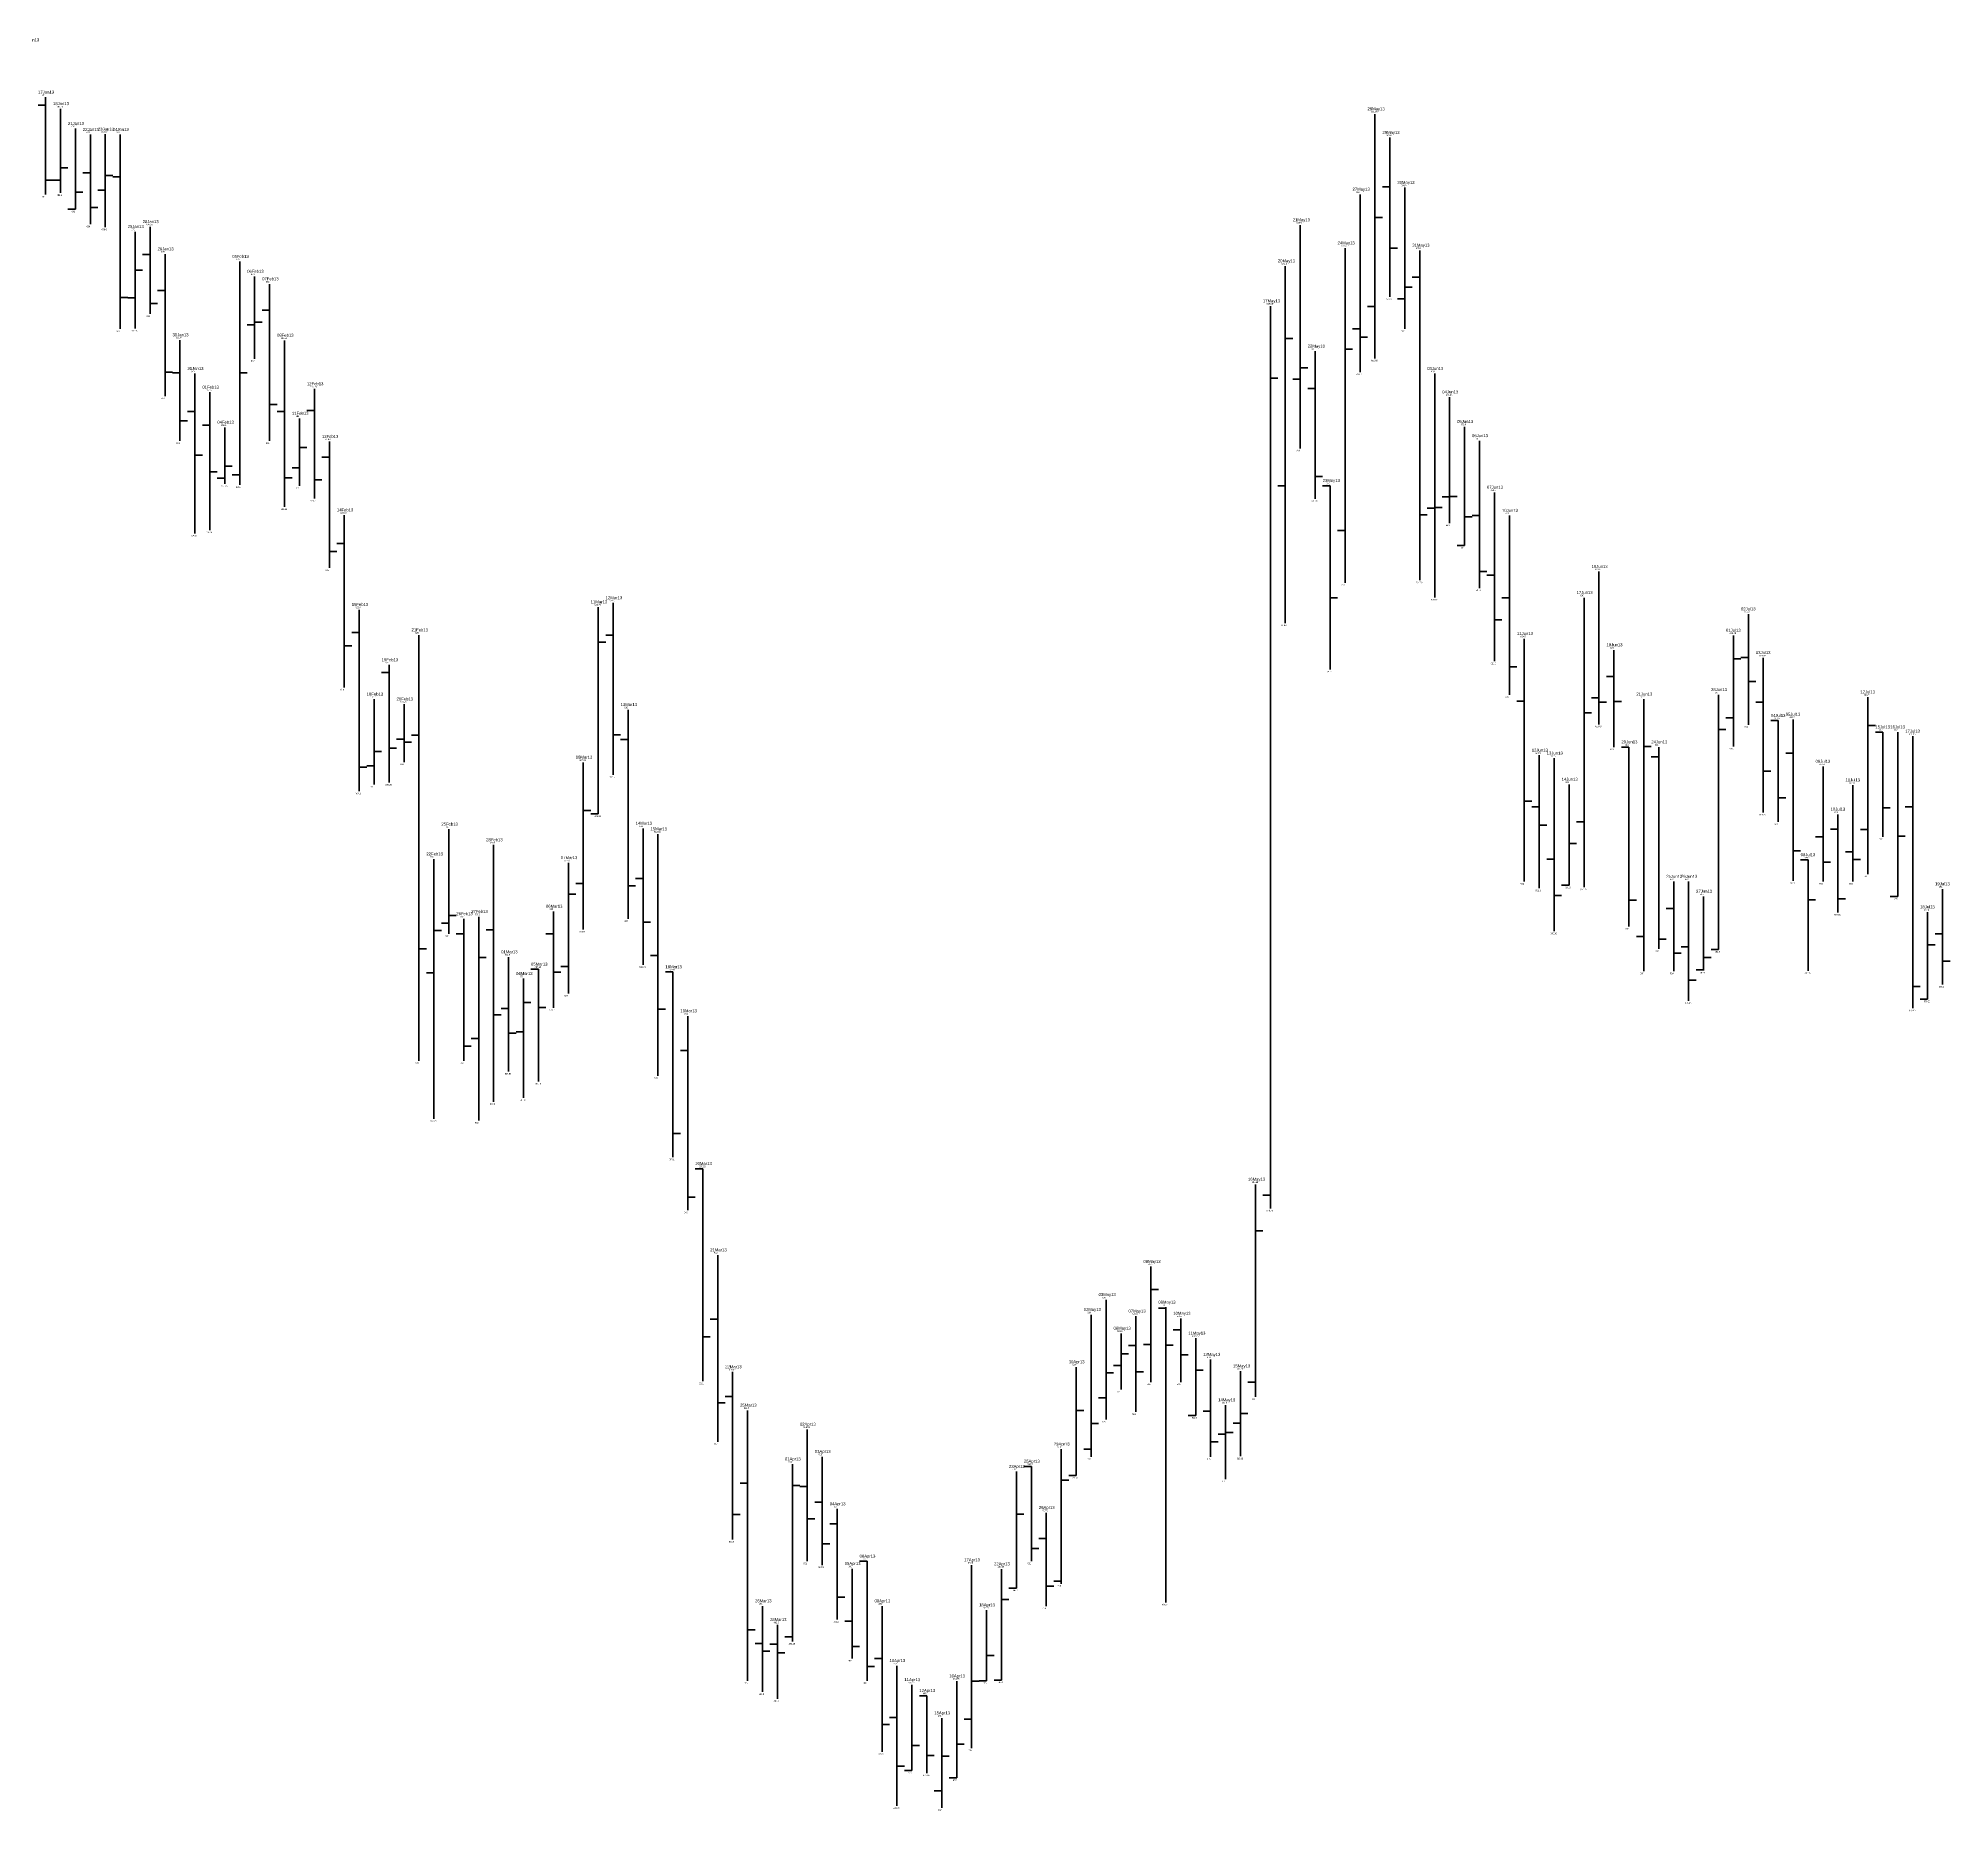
# Model space of a CAD drawing. Header units: inches. Extents: x 0 to 30000, y -20 to 2443.
# Drawn here: x 4486.5 to 4614.5, y 233.8 to 352.5 of the extents above; entities that cross this region are included whole.
import ezdxf

# ---------------------------------------------------------------- set-up
doc = ezdxf.new("R2010")
doc.units = ezdxf.units.IN
doc.header["$MEASUREMENT"] = 0
for name, color, linetype in [('DATE', 7, 'Continuous'), ('Graph', 7, 'Continuous'), ('Rate', 7, 'Continuous')]:
    doc.layers.add(name, color=color, linetype=linetype)
doc.styles.get("Standard").update_dxf_attribs({"font": 'arial.ttf'})

msp = doc.modelspace()

# ---------------------------------------------------------------- linework, layer by layer
at = {"layer": 'Graph', "color": 1, "lineweight": 35}
for p, q in [((4487, 348.5), (4487, 342)), ((4487, 347.975), (4486.5, 347.975)), ((4490, 346), (4490, 340)), ((4492, 346), (4492, 333)), ((4577, 345.8), (4577, 335.15)), ((4490, 343.45), (4489.5, 343.45)), ((4492, 343.175), (4491.5, 343.175)), ((4487, 342.95), (4487.5, 342.95)), ((4575, 342), (4575, 330.1)), ((4577, 342.5), (4576.5, 342.5)), ((4490, 341.125), (4490.5, 341.125)), ((4494, 339.825), (4494, 334)), ((4494, 337.975), (4493.5, 337.975)), ((4495, 338), (4495, 328.5)), ((4577, 338.4), (4577.5, 338.4)), ((4579, 338.25), (4579, 316.175)), ((4495, 335.575), (4494.5, 335.575)), ((4502, 336), (4502, 325.5)), ((4579, 336.45), (4578.5, 336.45)), ((4492, 335.1), (4492.5, 335.1)), ((4494, 334.7), (4494.5, 334.7)), ((4502, 334.25), (4501.5, 334.25)), ((4575, 333), (4574.5, 333)), ((4496, 332.25), (4496, 325.5)), ((4503, 332.225), (4503, 321.075)), ((4572, 331.5), (4572, 321.625)), ((4575, 332.45), (4575.5, 332.45)), ((4495, 330.1), (4495.5, 330.1)), ((4496, 330.05), (4495.5, 330.05)), ((4497, 330), (4497, 319.3)), ((4505, 328.975), (4505, 321.65)), ((4572, 329), (4571.5, 329)), ((4498, 328.75), (4498, 319.525)), ((4502, 327.925), (4502.5, 327.925)), ((4496, 326.85), (4496.5, 326.85)), ((4497, 327.475), (4496.5, 327.475)), ((4498, 326.55), (4497.5, 326.55)), ((4503, 327.475), (4502.5, 327.475)), ((4505, 327.525), (4504.5, 327.525)), ((4506, 325.45), (4506, 317)), ((4583, 325.5), (4583, 315.65)), ((4497, 324.55), (4497.5, 324.55)), ((4506, 324.4), (4505.5, 324.4)), ((4498, 323.425), (4498.5, 323.425)), ((4503, 323.025), (4503.5, 323.025)), ((4505, 322.9), (4505.5, 322.9)), ((4572, 323.125), (4572.5, 323.125)), ((4573, 322.5), (4572.5, 322.5)), ((4573, 322.5), (4573, 310.2)), ((4584, 322.05), (4584, 310.75)), ((4507, 320.525), (4507, 309)), ((4579, 320.55), (4579.5, 320.55)), ((4583, 320.5), (4582.5, 320.5)), ((4585, 320.5), (4585, 308.5)), ((4506, 318.1), (4506.5, 318.1)), ((4507, 318.625), (4506.5, 318.625)), ((4583, 316.75), (4583.5, 316.75)), ((4584, 316.5), (4583.5, 316.5)), ((4591, 316.75), (4591, 306.525)), ((4573, 315), (4573.5, 315)), ((4585, 315), (4584.5, 315)), ((4508, 314.2), (4508, 302.05)), ((4525, 314.65), (4525, 303.15)), ((4601, 313.9), (4601, 306.5)), ((4508, 312.675), (4507.5, 312.675)), ((4512, 312.5), (4512, 284)), ((4525, 312.5), (4524.5, 312.5)), ((4584, 313.525), (4584.5, 313.525)), ((4507, 311.775), (4507.5, 311.775)), ((4586, 312.25), (4586, 296)), ((4592, 311.5), (4592, 305)), ((4601, 311), (4600.5, 311)), ((4602, 310.975), (4602, 300.625)), ((4510, 310), (4509.5, 310)), ((4510, 310.5), (4510, 302.625)), ((4585, 310.375), (4585.5, 310.375)), ((4592, 309.725), (4591.5, 309.725)), ((4601, 309.4), (4601.5, 309.4)), ((4511, 307.875), (4511, 304)), ((4526, 307.5), (4526, 293.5)), ((4586, 308.075), (4585.5, 308.075)), ((4591, 308.3), (4590.5, 308.3)), ((4591, 308), (4591.5, 308)), ((4592, 308.05), (4592.5, 308.05)), ((4602, 308), (4601.5, 308)), ((4603, 306.775), (4602.5, 306.775)), ((4603, 306.775), (4603, 300)), ((4604, 306.85), (4604, 296.05)), ((4610, 306), (4609.5, 306)), ((4610, 306), (4610, 299)), ((4510, 304.925), (4510.5, 304.925)), ((4511, 305.525), (4510.5, 305.525)), ((4511, 305.325), (4511.5, 305.325)), ((4512, 305.8), (4511.5, 305.8)), ((4525, 305.825), (4525.5, 305.825)), ((4526, 305.5), (4525.5, 305.5)), ((4593, 305), (4592.5, 305)), ((4593, 305), (4593, 293)), ((4595, 305), (4595, 291.5)), ((4604, 304.6), (4603.5, 304.6)), ((4612, 305.725), (4612, 287.525)), ((4508, 303.65), (4508.5, 303.65)), ((4587, 304.45), (4587, 295.55)), ((4588, 304.25), (4588, 292.675)), ((4595, 304.35), (4594.5, 304.35)), ((4602, 303.4), (4602.5, 303.4)), ((4606, 303.7), (4606, 296)), ((4608, 302.45), (4608, 296)), ((4586, 301.375), (4586.5, 301.375)), ((4587, 301), (4586.5, 301)), ((4603, 301.6), (4603.5, 301.6)), ((4610, 300.925), (4610.5, 300.925)), ((4612, 301), (4611.5, 301)), ((4527, 299.55), (4527, 290.425)), ((4587, 299.775), (4587.5, 299.775)), ((4607, 299.5), (4606.5, 299.5)), ((4607, 300.5), (4607, 293.925)), ((4517, 298.45), (4517, 281.25)), ((4528, 299.175), (4528, 283)), ((4606, 299), (4605.5, 299)), ((4588, 297.5), (4587.5, 297.5)), ((4604, 298.05), (4604.5, 298.05)), ((4605, 297.45), (4604.5, 297.45)), ((4605, 297.45), (4605, 290.025)), ((4606, 297.3), (4606.5, 297.3)), ((4608, 298), (4607.5, 298)), ((4608, 297.475), (4608.5, 297.475)), ((4526, 295.725), (4526.5, 295.725)), ((4527, 296.2), (4526.5, 296.2)), ((4596, 296), (4596, 290)), ((4597, 296), (4597, 288.025)), ((4588, 295.075), (4588.5, 295.075)), ((4593, 294.75), (4593.5, 294.75)), ((4605, 294.775), (4605.5, 294.775)), ((4607, 294.85), (4607.5, 294.85)), ((4614, 295.5), (4614, 289.1)), ((4515, 293.5), (4515, 284)), ((4521, 294), (4521, 287.55)), ((4527, 293.275), (4527.5, 293.275)), ((4596, 294.2), (4595.5, 294.2)), ((4515, 292.5), (4514.5, 292.5)), ((4517, 292.775), (4516.5, 292.775)), ((4521, 292.5), (4520.5, 292.5)), ((4595, 292.15), (4595.5, 292.15)), ((4614, 292.5), (4613.5, 292.5)), ((4512, 291.5), (4512.5, 291.5)), ((4518, 290.95), (4518, 283.275)), ((4528, 291.05), (4527.5, 291.05)), ((4596, 291.2), (4596.5, 291.2)), ((4597, 291.625), (4596.5, 291.625)), ((4614, 290.675), (4614.5, 290.675)), ((4520, 290.125), (4519.5, 290.125)), ((4520, 290.125), (4520, 282.625)), ((4521, 289.925), (4521.5, 289.925)), ((4529, 289.95), (4528.5, 289.95)), ((4529, 289.95), (4529, 277.55)), ((4597, 289.4), (4597.5, 289.4)), ((4612, 288.975), (4612.5, 288.975)), ((4517, 287.075), (4517.5, 287.075)), ((4518, 287.5), (4517.5, 287.5)), ((4520, 287.575), (4520.5, 287.575)), ((4528, 287.45), (4528.5, 287.45)), ((4530, 287), (4530, 274)), ((4518, 285.85), (4518.5, 285.85)), ((4515, 284.975), (4515.5, 284.975)), ((4530, 284.7), (4529.5, 284.7)), ((4529, 279.125), (4529.5, 279.125)), ((4531, 276.775), (4530.5, 276.775)), ((4531, 276.775), (4531, 262.55)), ((4530, 274.875), (4530.5, 274.875)), ((4532, 271), (4532, 258.5)), ((4562, 267.5), (4562, 247.75)), ((4532, 266.7), (4531.5, 266.7)), ((4560, 266.9), (4560, 260.5)), ((4562, 267.45), (4561.5, 267.45)), ((4563, 266.75), (4563, 262.5)), ((4531, 265.525), (4531.5, 265.525)), ((4560, 264.95), (4559.5, 264.95)), ((4562, 264.975), (4562.5, 264.975)), ((4563, 266), (4562.5, 266)), ((4563, 264.325), (4563.5, 264.325)), ((4565, 264), (4565, 257.5)), ((4533, 263.175), (4533, 251.95)), ((4560, 263.175), (4560.5, 263.175)), ((4532, 261.1), (4532.5, 261.1)), ((4533, 261.525), (4532.5, 261.525)), ((4534, 260.6), (4534, 242.5)), ((4565, 260.55), (4564.5, 260.55)), ((4538, 259.325), (4538, 250.5)), ((4539, 257.5), (4539, 250.25)), ((4565, 258.5), (4565.5, 258.5)), ((4553, 256.85), (4552.5, 256.85)), ((4553, 256.85), (4553, 250.5)), ((4534, 255.725), (4533.5, 255.725)), ((4538, 255.5), (4537.5, 255.5)), ((4533, 253.625), (4533.5, 253.625)), ((4539, 254.45), (4538.5, 254.45)), ((4540, 254), (4540, 246.6)), ((4554, 253.75), (4554, 247.5)), ((4538, 253.35), (4538.5, 253.35)), ((4540, 253), (4539.5, 253)), ((4539, 251.675), (4539.5, 251.675)), ((4553, 251.35), (4553.5, 251.35)), ((4554, 252.025), (4553.5, 252.025)), ((4541, 250), (4541, 244)), ((4542, 250.5), (4541.5, 250.5)), ((4542, 250.5), (4542, 242.5)), ((4554, 248.825), (4554.5, 248.825)), ((4535, 247.5), (4535, 241.75)), ((4540, 248.1), (4540.5, 248.1)), ((4543, 247.5), (4543, 237.75)), ((4534, 245.9), (4534.5, 245.9)), ((4536, 246.25), (4536, 241.3)), ((4541, 246.5), (4540.5, 246.5)), ((4535, 245), (4534.5, 245)), ((4535, 244.475), (4535.5, 244.475)), ((4536, 244.95), (4535.5, 244.95)), ((4541, 244.8), (4541.5, 244.8)), ((4536, 244.375), (4536.5, 244.375)), ((4542, 243.45), (4542.5, 243.45)), ((4543, 244), (4542.5, 244)), ((4544, 243.5), (4544, 234.125)), ((4546, 241.5), (4545.5, 241.5)), ((4546, 241.5), (4546, 236.325)), ((4543, 239.575), (4543.5, 239.575)), ((4544, 240.05), (4543.5, 240.05)), ((4544, 236.775), (4544.5, 236.775)), ((4546, 237.5), (4546.5, 237.5))]:
    msp.add_line(p, q, dxfattribs=at)
at = {"layer": 'Graph', "color": 3, "lineweight": 35}
for p, q in [((4488, 347.725), (4488, 342.1)), ((4576, 347.375), (4576, 331.025)), ((4489, 346.4), (4489, 341)), ((4491, 346.025), (4491, 339.8)), ((4488, 343.775), (4488.5, 343.775)), ((4491, 343.275), (4491.5, 343.275)), ((4488, 342.95), (4487.5, 342.95)), ((4489, 342.15), (4489.5, 342.15)), ((4491, 342.275), (4490.5, 342.275)), ((4578, 342.45), (4578, 333)), ((4489, 341), (4488.5, 341)), ((4576, 340.45), (4576.5, 340.45)), ((4493, 339.5), (4493, 333.025)), ((4571, 339.95), (4571, 325)), ((4574, 338.4), (4574, 316)), ((4493, 336.925), (4493.5, 336.925)), ((4500, 337.5), (4500, 322.55)), ((4570, 337.2), (4570, 313.3)), ((4501, 336.5), (4501, 331)), ((4578, 335.8), (4578.5, 335.8)), ((4493, 335.075), (4492.5, 335.075)), ((4569, 334.525), (4569, 274.125)), ((4576, 334.5), (4575.5, 334.5)), ((4578, 335), (4577.5, 335)), ((4501, 333.275), (4500.5, 333.275)), ((4501, 333.45), (4501.5, 333.45)), ((4570, 332.35), (4570.5, 332.35)), ((4574, 331.65), (4574.5, 331.65)), ((4571, 330.4), (4571.5, 330.4)), ((4500, 330.05), (4500.5, 330.05)), ((4569, 329.7), (4569.5, 329.7)), ((4571, 329.625), (4570.5, 329.625)), ((4580, 330), (4580, 315.025)), ((4581, 328.425), (4581, 320)), ((4499, 326.4), (4499, 322.625)), ((4504, 327), (4504, 322.5)), ((4582, 326.45), (4582, 318.5)), ((4499, 323.8), (4499.5, 323.8)), ((4504, 325.05), (4504.5, 325.05)), ((4499, 323), (4498.5, 323)), ((4500, 323.225), (4499.5, 323.225)), ((4504, 323.7), (4503.5, 323.7)), ((4570, 322.5), (4569.5, 322.5)), ((4581, 321.75), (4580.5, 321.75)), ((4581, 321.775), (4581.5, 321.775)), ((4580, 321), (4579.5, 321)), ((4580, 321.05), (4580.5, 321.05)), ((4582, 320.425), (4582.5, 320.425)), ((4574, 319.5), (4573.5, 319.5)), ((4582, 318.5), (4581.5, 318.5)), ((4590, 315), (4590, 295.625)), ((4524, 314.375), (4524, 300.525)), ((4600, 312.475), (4600, 305.05)), ((4524, 312.025), (4524.5, 312.025)), ((4600, 310.9), (4600.5, 310.9)), ((4599, 308.5), (4599, 291.45)), ((4509, 308.2), (4509, 302.5)), ((4590, 307.3), (4590.5, 307.3)), ((4594, 308.2), (4594, 290)), ((4609, 308.35), (4609, 296.5)), ((4599, 306.175), (4599.5, 306.175)), ((4600, 306.95), (4599.5, 306.95)), ((4609, 306.45), (4609.5, 306.45)), ((4611, 306), (4611, 295)), ((4509, 304.7), (4509.5, 304.7)), ((4594, 305.05), (4594.5, 305.05)), ((4509, 303.75), (4508.5, 303.75)), ((4523, 303.975), (4523, 292.8)), ((4589, 302.5), (4589, 295.75)), ((4523, 300.75), (4523.5, 300.75)), ((4514, 299.5), (4514, 292.5)), ((4524, 300.525), (4523.5, 300.525)), ((4590, 300), (4589.5, 300)), ((4609, 299.475), (4608.5, 299.475)), ((4589, 298.55), (4589.5, 298.55)), ((4611, 299.05), (4611.5, 299.05)), ((4513, 297.5), (4513, 280.125)), ((4522, 297.25), (4522, 288.5)), ((4523, 295.875), (4522.5, 295.875)), ((4589, 295.75), (4588.5, 295.75)), ((4522, 295.15), (4522.5, 295.15)), ((4598, 295), (4598, 290.05)), ((4611, 295), (4610.5, 295)), ((4514, 293.225), (4513.5, 293.225)), ((4514, 293.725), (4514.5, 293.725)), ((4516, 293.65), (4516, 280)), ((4613, 293.95), (4613, 288.125)), ((4513, 292.725), (4513.5, 292.725)), ((4594, 292.325), (4593.5, 292.325)), ((4516, 290.925), (4516.5, 290.925)), ((4598, 290.925), (4598.5, 290.925)), ((4599, 291.45), (4598.5, 291.45)), ((4613, 291.775), (4613.5, 291.775)), ((4513, 289.9), (4512.5, 289.9)), ((4519, 289.5), (4519, 281.525)), ((4522, 290.325), (4521.5, 290.325)), ((4598, 290.1), (4597.5, 290.1)), ((4613, 288.125), (4612.5, 288.125)), ((4519, 287.9), (4519.5, 287.9)), ((4516, 285.5), (4515.5, 285.5)), ((4519, 285.95), (4518.5, 285.95)), ((4568, 275.725), (4568, 261.5)), ((4569, 275), (4568.5, 275)), ((4568, 272.625), (4568.5, 272.625)), ((4561, 270.225), (4561, 262.5)), ((4558, 268), (4558, 260)), ((4561, 268.7), (4561.5, 268.7)), ((4557, 267), (4557, 257.5)), ((4559, 265.75), (4559, 262)), ((4561, 265), (4560.5, 265)), ((4564, 265.425), (4564, 260.25)), ((4559, 264.375), (4559.5, 264.375)), ((4556, 263.5), (4556, 256.25)), ((4558, 263.125), (4558.5, 263.125)), ((4559, 263.6), (4558.5, 263.6)), ((4564, 263.3), (4564.5, 263.3)), ((4567, 263.225), (4567, 257.525)), ((4568, 262.5), (4567.5, 262.5)), ((4558, 261.45), (4557.5, 261.45)), ((4556, 260.6), (4556.5, 260.6)), ((4564, 260.25), (4563.5, 260.25)), ((4566, 260.95), (4566, 256)), ((4567, 260.4), (4567.5, 260.4)), ((4557, 259.725), (4557.5, 259.725)), ((4566, 259), (4565.5, 259)), ((4566, 259.125), (4566.5, 259.125)), ((4567, 259.75), (4566.5, 259.75)), ((4555, 258), (4555, 249)), ((4557, 258), (4556.5, 258)), ((4537, 257), (4537, 245.125)), ((4552, 256.5), (4552, 248.7)), ((4556, 256.25), (4555.5, 256.25)), ((4537, 255.575), (4537.5, 255.575)), ((4555, 255.925), (4555.5, 255.925)), ((4552, 253.65), (4552.5, 253.65)), ((4549, 250.25), (4549, 238)), ((4551, 249.975), (4551, 242.55)), ((4552, 248.7), (4551.5, 248.7)), ((4555, 249.175), (4554.5, 249.175)), ((4550, 247.225), (4550, 242.5)), ((4551, 247.95), (4551.5, 247.95)), ((4537, 245.45), (4536.5, 245.45)), ((4550, 244.2), (4550.5, 244.2)), ((4545, 242.225), (4545, 236.5)), ((4548, 242.475), (4548, 236)), ((4549, 242.475), (4549.5, 242.475)), ((4550, 242.5), (4549.5, 242.5)), ((4551, 242.55), (4550.5, 242.55)), ((4547, 240), (4547, 234)), ((4549, 239.925), (4548.5, 239.925)), ((4545, 238.175), (4545.5, 238.175)), ((4548, 238.25), (4548.5, 238.25)), ((4547, 237.45), (4547.5, 237.45)), ((4545, 236.5), (4544.5, 236.5)), ((4548, 236), (4547.5, 236)), ((4547, 235.125), (4546.5, 235.125))]:
    msp.add_line(p, q, dxfattribs=at)

# ---------------------------------------------------------------- texts
at = {"layer": 'DATE'}
for s, p in [('16Jan13', (4485.5, 352.25)), ('17Jan13', (4486.5, 348.75)), ('18Jan13', (4487.5, 347.975)), ('21Jan13', (4488.5, 346.65)), ('28May13', (4575.5, 347.625)), ('22Jan13', (4489.5, 346.25)), ('23Jan13', (4490.5, 346.275)), ('24Jan13', (4491.5, 346.25)), ('29May13', (4576.5, 346.05)), ('27May13', (4574.5, 342.25)), ('30May13', (4577.5, 342.7)), ('25Jan13', (4492.5, 339.75)), ('28Jan13', (4493.5, 340.075)), ('21May13', (4570.5, 340.2)), ('29Jan13', (4494.5, 338.25)), ('05Feb13', (4499.5, 337.75)), ('24May13', (4573.5, 338.65)), ('31May13', (4578.5, 338.5)), ('06Feb13', (4500.5, 336.75)), ('20May13', (4569.5, 337.45)), ('07Feb13', (4501.5, 336.25)), ('17May13', (4568.5, 334.775)), ('30Jan13', (4495.5, 332.5)), ('08Feb13', (4502.5, 332.475)), ('22May13', (4571.5, 331.75)), ('31Jan13', (4496.5, 330.25)), ('03Jun13', (4579.5, 330.25)), ('01Feb13', (4497.5, 329)), ('12Feb13', (4504.5, 329.225)), ('04Jun13', (4580.5, 328.675)), ('04Feb13', (4498.5, 326.65)), ('11Feb13', (4503.5, 327.25)), ('05Jun13', (4581.5, 326.7)), ('13Feb13', (4505.5, 325.7)), ('06Jun13', (4582.5, 325.75)), ('23May13', (4572.5, 322.75)), ('07Jun13', (4583.5, 322.3)), ('14Feb13', (4506.5, 320.775)), ('10Jun13', (4584.5, 320.75)), ('18Jun13', (4590.5, 317)), ('11Mar13', (4523.5, 314.625)), ('12Mar13', (4524.5, 314.9)), ('17Jun13', (4589.5, 315.25)), ('15Feb13', (4507.5, 314.45)), ('02Jul13', (4600.5, 314.15)), ('21Feb13', (4511.5, 312.75)), ('11Jun13', (4585.5, 312.5)), ('01Jul13', (4599.5, 312.725)), ('19Jun13', (4591.5, 311.75)), ('03Jul13', (4601.5, 311.225)), ('19Feb13', (4509.5, 310.75)), ('18Feb13', (4508.5, 308.45)), ('21Jun13', (4593.5, 308.45)), ('28Jun13', (4598.5, 308.75)), ('12Jul13', (4608.5, 308.6)), ('20Feb13', (4510.5, 308.125)), ('13Mar13', (4525.5, 307.75)), ('04Jul13', (4602.5, 307.025)), ('05Jul13', (4603.5, 307.1)), ('15Jul13', (4609.5, 306.25)), ('16Jul13', (4610.5, 306.25)), ('17Jul13', (4611.5, 305.975)), ('12Jun13', (4586.5, 304.7)), ('13Jun13', (4587.5, 304.5)), ('20Jun13', (4592.5, 305.25)), ('24Jun13', (4594.5, 305.25)), ('08Mar13', (4522.5, 304.225)), ('09Jul13', (4605.5, 303.95)), ('14Jun13', (4588.5, 302.75)), ('11Jul13', (4607.5, 302.7)), ('10Jul13', (4606.5, 300.75)), ('25Feb13', (4513.5, 299.75)), ('14Mar13', (4526.5, 299.8)), ('15Mar13', (4527.5, 299.425)), ('28Feb13', (4516.5, 298.7)), ('22Feb13', (4512.5, 297.75)), ('07Mar13', (4521.5, 297.5)), ('08Jul13', (4604.5, 297.7)), ('25Jun13', (4595.5, 296.25)), ('26Jun13', (4596.5, 296.25)), ('19Jul13', (4613.5, 295.75)), ('06Mar13', (4520.5, 294.25)), ('27Jun13', (4597.5, 295.25)), ('18Jul13', (4612.5, 294.2)), ('26Feb13', (4514.5, 293.75)), ('27Feb13', (4515.5, 293.9)), ('01Mar13', (4517.5, 291.2)), ('05Mar13', (4519.5, 290.375)), ('04Mar13', (4518.5, 289.75)), ('18Mar13', (4528.5, 290.2)), ('19Mar13', (4529.5, 287.25)), ('20Mar13', (4530.5, 277.025)), ('16May13', (4567.5, 275.975)), ('21Mar13', (4531.5, 271.25)), ('08May13', (4560.5, 270.475)), ('03May13', (4557.5, 268.25)), ('09May13', (4561.5, 267.75)), ('02May13', (4556.5, 267.25)), ('06May13', (4558.5, 266)), ('07May13', (4559.5, 267.15)), ('10May13', (4562.5, 267)), ('11May13', (4563.5, 265.675)), ('22Mar13', (4532.5, 263.425)), ('30Apr13', (4555.5, 263.75)), ('13May13', (4564.5, 264.25)), ('15May13', (4566.5, 263.475)), ('14May13', (4565.5, 261.2)), ('25Mar13', (4533.5, 260.85)), ('02Apr13', (4537.5, 259.575)), ('01Apr13', (4536.5, 257.25)), ('03Apr13', (4538.5, 257.75)), ('25Apr13', (4552.5, 257.1)), ('29Apr13', (4554.5, 258.25)), ('23Apr13', (4551.5, 256.75)), ('04Apr13', (4539.5, 254.25)), ('26Apr13', (4553.5, 254)), ('08Apr13', (4541.5, 250.75)), ('05Apr13', (4540.5, 250.25)), ('17Apr13', (4548.5, 250.5)), ('22Apr13', (4550.5, 250.225)), ('26Mar13', (4534.5, 247.75)), ('09Apr13', (4542.5, 247.75)), ('18Apr13', (4549.5, 247.475)), ('28Mar13', (4535.5, 246.5)), ('10Apr13', (4543.5, 243.75)), ('11Apr13', (4544.5, 242.475)), ('12Apr13', (4545.5, 241.75)), ('16Apr13', (4547.5, 242.725)), ('15Apr13', (4546.5, 240.25))]:
    msp.add_text(s, height=0.2, dxfattribs=at).set_placement(p)
at = {"layer": 'Rate'}
for s, p in [('697', (4486.75, 348.6)), ('695.45', (4487.75, 347.825)), ('694.75', (4575.75, 347.475)), ('692.8', (4488.75, 346.5)), ('692', (4489.75, 346.1)), ('692.05', (4490.75, 346.125)), ('692', (4491.75, 346.1)), ('691.6', (4576.75, 345.9)), ('684', (4486.75, 341.8)), ('684.2', (4487.75, 341.9)), ('684', (4574.75, 342.1)), ('684.9', (4577.75, 342.55)), ('682', (4488.75, 340.8)), ('680', (4489.75, 339.8)), ('679.6', (4490.75, 339.6)), ('679', (4492.75, 339.6)), ('679.65', (4493.75, 339.925)), ('679.9', (4570.75, 340.05)), ('676', (4494.75, 338.1)), ('676.8', (4573.75, 338.5)), ('676.5', (4578.75, 338.35)), ('675', (4499.75, 337.6)), ('673', (4500.75, 336.6)), ('674.4', (4569.75, 337.3)), ('672', (4501.75, 336.1)), ('669.05', (4568.75, 334.625)), ('670.3', (4576.75, 334.95)), ('666', (4491.75, 332.8)), ('666.05', (4492.75, 332.825)), ('668', (4493.75, 333.8)), ('666', (4577.75, 332.8)), ('664.5', (4495.75, 332.35)), ('664.45', (4502.75, 332.325)), ('663', (4571.75, 331.6)), ('660', (4496.75, 330.1)), ('662', (4500.75, 330.8)), ('662.05', (4575.75, 330.825)), ('660', (4579.75, 330.1)), ('657.5', (4497.75, 328.85)), ('657.95', (4504.75, 329.075)), ('660.2', (4574.75, 329.9)), ('657', (4494.75, 328.3)), ('656.85', (4580.75, 328.525)), ('652.8', (4498.75, 326.5)), ('654', (4503.75, 327.1)), ('652.9', (4581.75, 326.55)), ('651', (4495.75, 325.3)), ('651', (4501.75, 325.3)), ('650.9', (4505.75, 325.55)), ('651', (4582.75, 325.6)), ('650', (4570.75, 324.8)), ('645.25', (4498.75, 322.425)), ('645', (4572.75, 322.6)), ('645.1', (4499.75, 322.35)), ('645', (4503.75, 322.3)), ('643.3', (4504.75, 321.45)), ('643.25', (4571.75, 321.425)), ('644.1', (4583.75, 322.15)), ('642.15', (4502.75, 320.875)), ('641.05', (4506.75, 320.625)), ('641', (4584.75, 320.6)), ('638.6', (4496.75, 319.1)), ('639.05', (4497.75, 319.325)), ('640', (4580.75, 319.8)), ('637', (4581.75, 318.3)), ('634', (4505.75, 316.8)), ('633.5', (4590.75, 316.85)), ('629.3', (4524.75, 314.75)), ('632', (4573.75, 315.8)), ('632.35', (4578.75, 315.975)), ('630.05', (4579.75, 314.825)), ('631.3', (4582.75, 315.45)), ('630', (4589.75, 315.1)), ('628.4', (4507.75, 314.3)), ('628.75', (4523.75, 314.475)), ('627.8', (4600.75, 314)), ('625', (4511.75, 312.6)), ('626.6', (4569.75, 313.1)), ('624.5', (4585.75, 312.35)), ('624.95', (4599.75, 312.575)), ('623', (4591.75, 311.6)), ('621.95', (4601.75, 311.075)), ('621', (4509.75, 310.6)), ('620.4', (4572.75, 310)), ('621.5', (4583.75, 310.55)), ('618', (4506.75, 308.8)), ('617', (4598.75, 308.6)), ('616.7', (4608.75, 308.45)), ('616.4', (4508.75, 308.3)), ('615.75', (4510.75, 307.975)), ('615', (4525.75, 307.6)), ('617', (4584.75, 308.3)), ('616.4', (4593.75, 308.3)), ('613.05', (4590.75, 306.325)), ('613', (4600.75, 306.3)), ('613.55', (4602.75, 306.875)), ('613.7', (4603.75, 306.95)), ('612', (4609.75, 306.1)), ('612', (4610.75, 306.1)), ('611.45', (4611.75, 305.825)), ('608.9', (4586.75, 304.55)), ('610', (4591.75, 304.8)), ('610', (4592.75, 305.1)), ('610', (4594.75, 305.1)), ('610.1', (4599.75, 304.85)), ('608', (4510.75, 303.8)), ('607.95', (4522.75, 304.075)), ('608.5', (4587.75, 304.35)), ('607.4', (4605.75, 303.8)), ('605', (4508.75, 302.3)), ('605.25', (4509.75, 302.425)), ('606.3', (4524.75, 302.95)), ('605', (4588.75, 302.6)), ('604.9', (4607.75, 302.55)), ('604.1', (4507.75, 301.85)), ('599', (4513.75, 299.6)), ('601.05', (4523.75, 300.325)), ('599.1', (4526.75, 299.65)), ('601.25', (4601.75, 300.425)), ('600', (4602.75, 299.8)), ('601', (4606.75, 300.6)), ('596.9', (4516.75, 298.55)), ('598.35', (4527.75, 299.275)), ('598', (4609.75, 298.8)), ('595', (4512.75, 297.6)), ('594.5', (4521.75, 297.35)), ('594.9', (4604.75, 297.55)), ('592', (4585.75, 295.8)), ('591.5', (4588.75, 295.55)), ('592', (4595.75, 296.1)), ('592', (4596.75, 296.1)), ('592.1', (4603.75, 295.85)), ('592', (4605.75, 295.8)), ('592', (4607.75, 295.8)), ('593', (4608.75, 296.3)), ('591', (4613.75, 295.6)), ('591.1', (4586.75, 295.35)), ('591.25', (4589.75, 295.425)), ('590', (4597.75, 295.1)), ('590', (4610.75, 294.8)), ('587', (4514.75, 293.6)), ('587.3', (4515.75, 293.75)), ('588', (4520.75, 294.1)), ('587', (4525.75, 293.3)), ('587.85', (4606.75, 293.725)), ('587.9', (4612.75, 294.05)), ('585', (4513.75, 292.3)), ('585.6', (4522.75, 292.6)), ('585.35', (4587.75, 292.475)), ('586', (4592.75, 292.8)), ('581.9', (4517.75, 291.05)), ('583', (4594.75, 291.3)), ('582.9', (4598.75, 291.25)), ('579', (4518.75, 289.6)), ('580.25', (4519.75, 290.225)), ('580.85', (4526.75, 290.225)), ('579.9', (4528.75, 290.05)), ('580', (4593.75, 289.8)), ('580', (4595.75, 289.8)), ('580.1', (4597.75, 289.85)), ('580.05', (4604.75, 289.825)), ('577', (4521.75, 288.3)), ('576.25', (4612.75, 287.925)), ('578.2', (4613.75, 288.9)), ('575.1', (4520.75, 287.35)), ('574', (4529.75, 287.1)), ('576.05', (4596.75, 287.825)), ('575.05', (4611.75, 287.325)), ('568', (4511.75, 283.8)), ('568', (4514.75, 283.8)), ('566.55', (4517.75, 283.075)), ('566', (4527.75, 282.8)), ('565.25', (4519.75, 282.425)), ('562.5', (4516.75, 281.05)), ('563.05', (4518.75, 281.325)), ('560.25', (4512.75, 279.925)), ('560', (4515.75, 279.8)), ('555.1', (4528.75, 277.35)), ('553.55', (4530.75, 276.875)), ('551.45', (4567.75, 275.825)), ('548', (4529.75, 273.8)), ('548.25', (4568.75, 273.925)), ('542', (4531.75, 271.1)), ('540.45', (4560.75, 270.325)), ('536', (4557.75, 268.1)), ('535', (4561.75, 267.6)), ('534', (4556.75, 267.1)), ('533.8', (4559.75, 267)), ('533.5', (4562.75, 266.85)), ('531.5', (4558.75, 265.85)), ('530.85', (4563.75, 265.525)), ('527', (4555.75, 263.6)), ('528', (4564.75, 264.1)), ('525.1', (4530.75, 262.35)), ('526.35', (4532.75, 263.275)), ('525', (4560.75, 262.3)), ('525', (4562.75, 262.3)), ('526.45', (4566.75, 263.325)), ('524', (4558.75, 261.8)), ('521.9', (4565.75, 261.05)), ('523', (4567.75, 261.3)), ('521.2', (4533.75, 260.7)), ('520', (4557.75, 259.8)), ('521', (4559.75, 260.3)), ('520.5', (4563.75, 260.05)), ('518.65', (4537.75, 259.425)), ('517', (4531.75, 258.3)), ('515', (4538.75, 257.6)), ('516', (4554.75, 258.1)), ('515', (4556.75, 257.3)), ('515', (4564.75, 257.3)), ('515.05', (4566.75, 257.325)), ('514', (4536.75, 257.1)), ('513', (4551.75, 256.6)), ('513.7', (4552.75, 256.95)), ('512.5', (4555.75, 256.05)), ('512', (4565.75, 255.8)), ('508', (4539.75, 254.1)), ('507.5', (4553.75, 253.85)), ('503.9', (4532.75, 251.75)), ('501', (4537.75, 250.3)), ('500.5', (4538.75, 250.05)), ('500', (4540.75, 250.1)), ('501', (4541.75, 250.6)), ('500.5', (4548.75, 250.35)), ('499.95', (4550.75, 250.075)), ('501', (4552.75, 250.3)), ('497.4', (4551.75, 248.5)), ('498', (4554.75, 248.8)), ('495', (4534.75, 247.6)), ('495', (4542.75, 247.6)), ('494.45', (4549.75, 247.325)), ('495', (4553.75, 247.3)), ('495.5', (4561.75, 247.55)), ('492.5', (4535.75, 246.35)), ('493.2', (4539.75, 246.4)), ('490.25', (4536.75, 244.925)), ('488', (4540.75, 243.8)), ('487', (4543.75, 243.6)), ('485', (4533.75, 242.3)), ('485', (4541.75, 242.3)), ('484.45', (4544.75, 242.325)), ('484.95', (4547.75, 242.575)), ('485', (4549.75, 242.3)), ('485.1', (4550.75, 242.35)), ('483.5', (4534.75, 241.55)), ('482.6', (4535.75, 241.1)), ('483', (4545.75, 241.6)), ('480', (4546.75, 240.1)), ('475.5', (4542.75, 237.55)), ('476', (4548.75, 237.8)), ('473', (4544.75, 236.3)), ('472.65', (4545.75, 236.125)), ('472', (4547.75, 235.8)), ('468.25', (4543.75, 233.925)), ('468', (4546.75, 233.8))]:
    msp.add_text(s, height=0.1, dxfattribs=at).set_placement(p)

doc.saveas('drawing.dxf')
